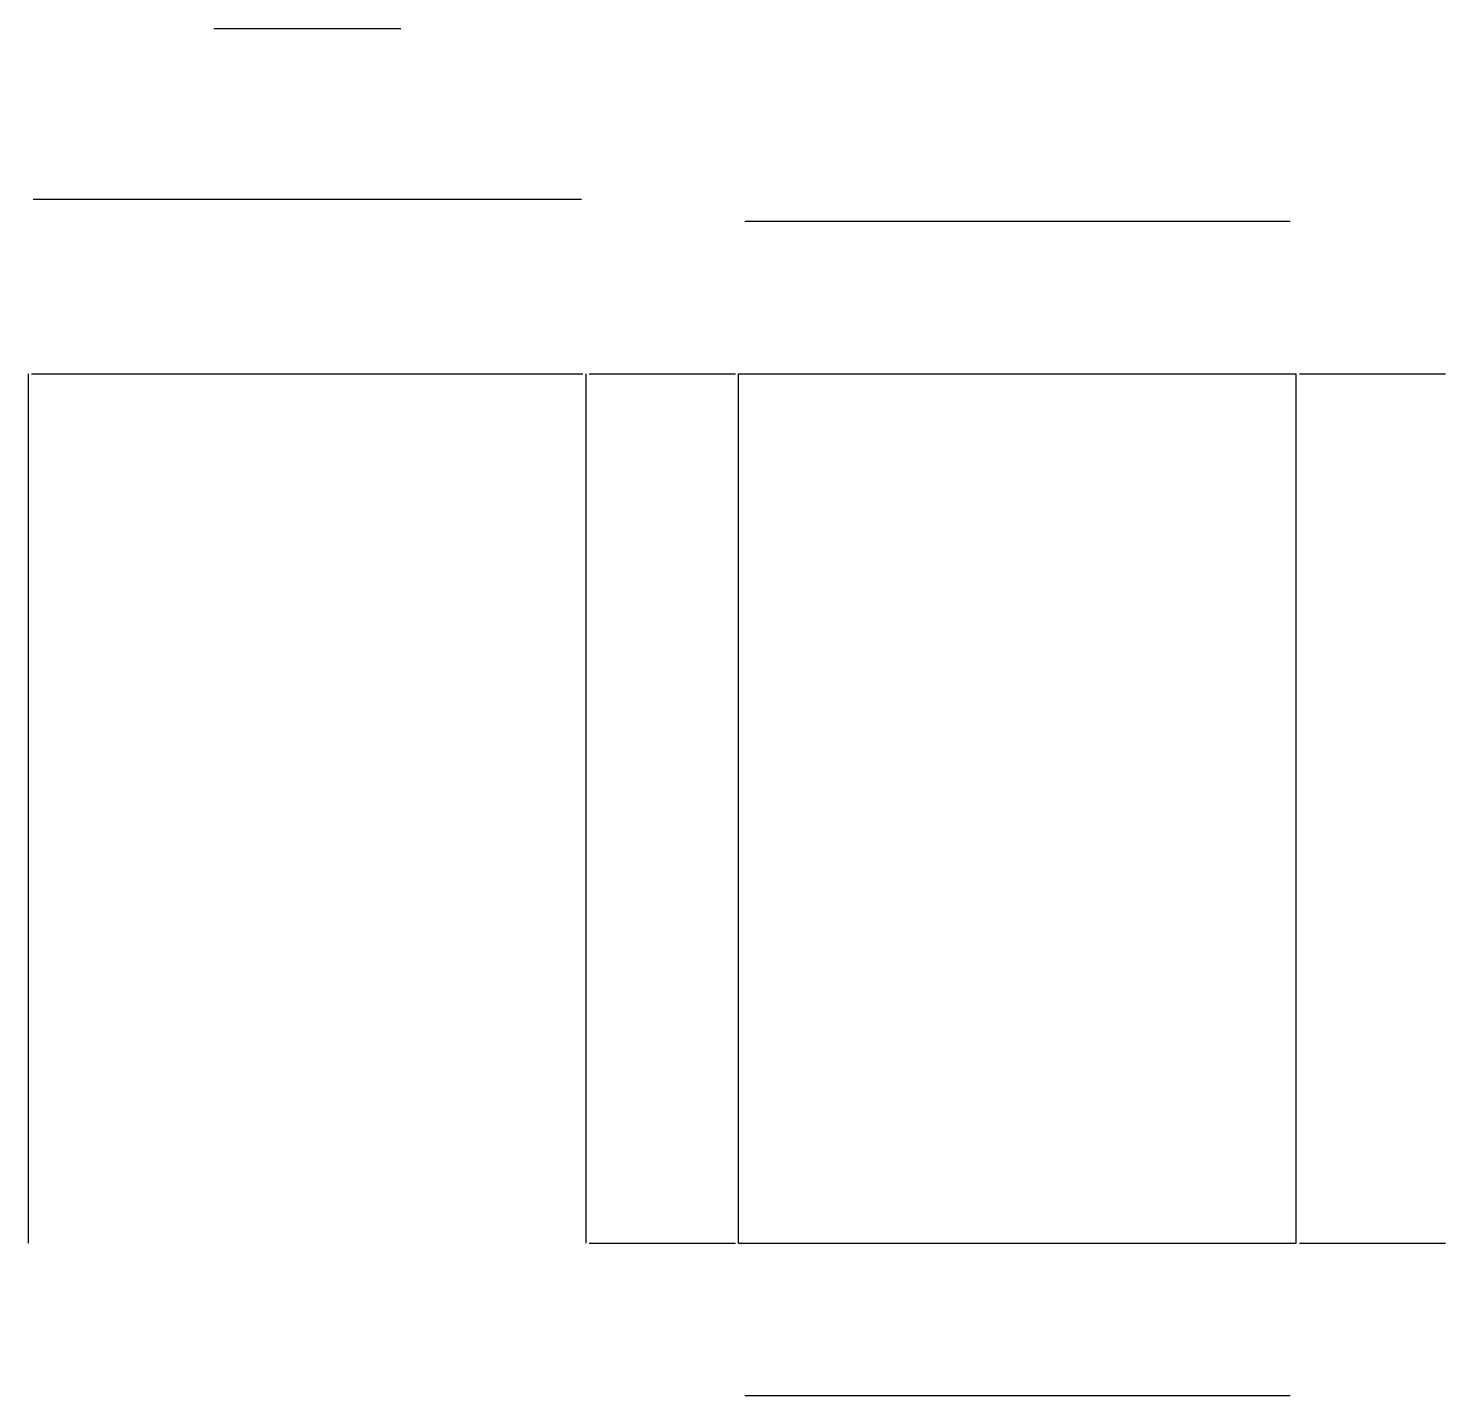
# Model space of a CAD drawing. Extents: x 21 to 248, y 23 to 242.
import ezdxf

# ---------------------------------------------------------------- set-up
doc = ezdxf.new("R2010")
doc.units = 0
doc.layers.add('RILLEN', color=5, linetype='Continuous')

msp = doc.modelspace()

# ---------------------------------------------------------------- linework, layer by layer
at = {"layer": 'RILLEN', "color": 5}
for points in [[(50.725, 242.3), (80.725, 242.3)], [(21.75, 214.9), (109.7, 214.9)], [(135.9, 211.35), (223.35, 211.35)], [(21, 47.45), (21, 186.9)], [(21.5, 186.9), (109.95, 186.9)], [(110.45, 47.45), (110.45, 186.9)], [(110.95, 186.9), (134.4, 186.9)], [(134.9, 47.45), (134.9, 186.9)], [(134.9, 186.9), (224.35, 186.9)], [(224.35, 47.45), (224.35, 186.9)], [(224.85, 186.9), (248.3, 186.9)], [(110.95, 47.45), (134.4, 47.45)], [(134.9, 47.45), (224.35, 47.45)], [(224.85, 47.45), (248.3, 47.45)], [(135.9, 23), (223.35, 23)]]:
    msp.add_lwpolyline(points, dxfattribs=at)

doc.saveas('drawing.dxf')
